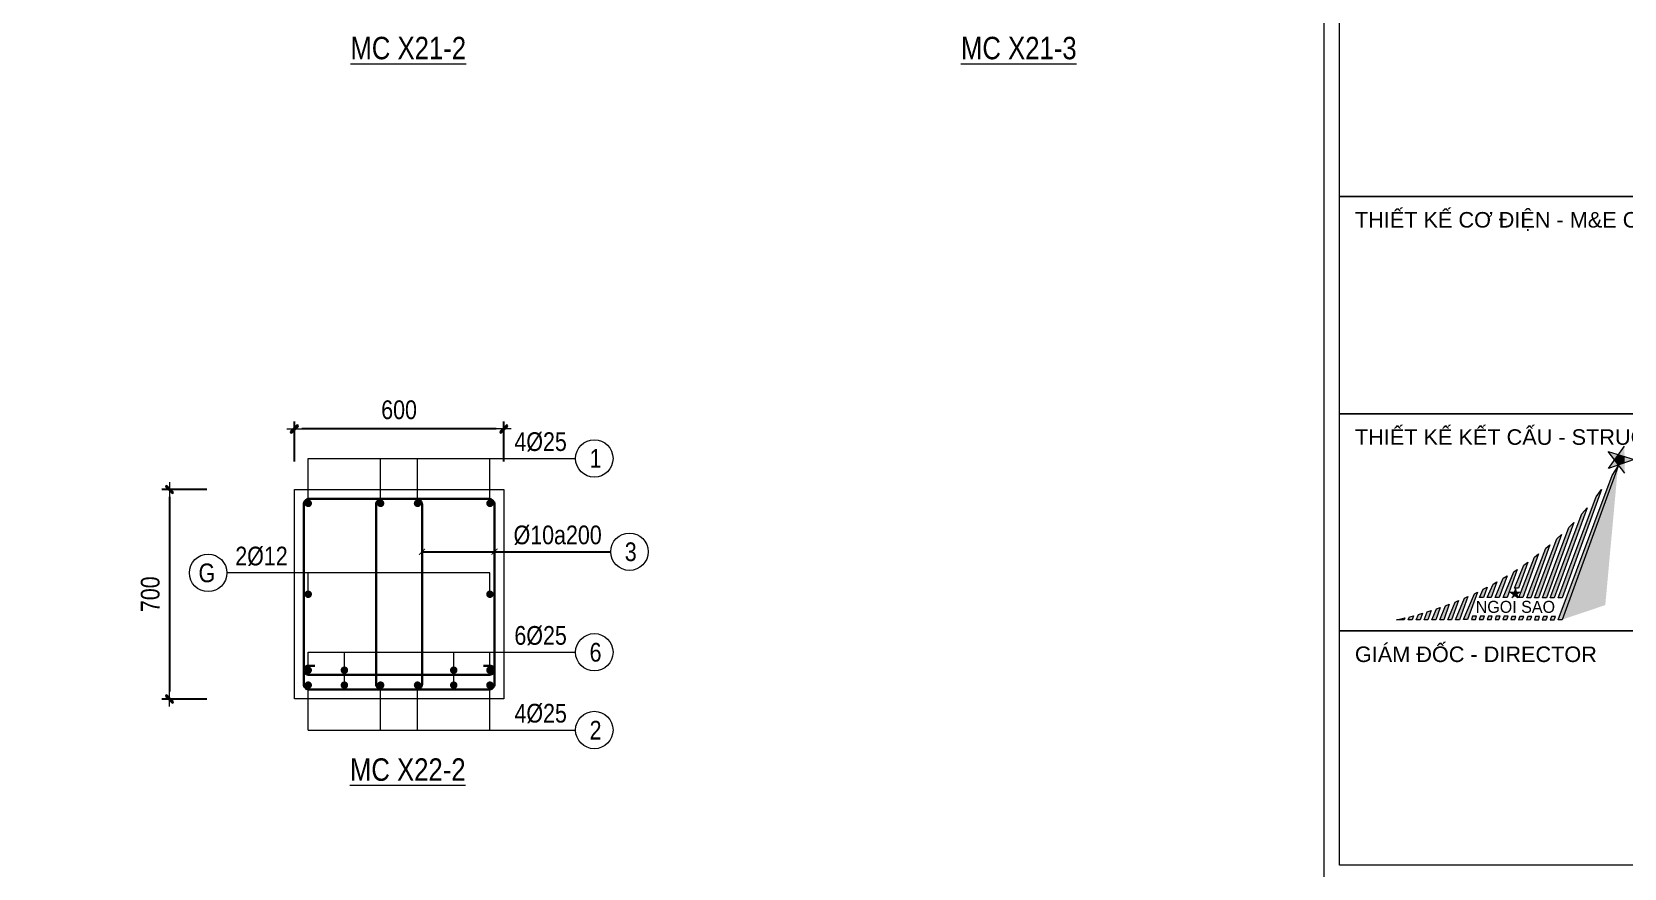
# Model space of a CAD drawing. Header units: millimetres. Extents: x 397144 to 8960116, y 345581 to 674207.
# Drawn here: x 4967145 to 4972467, y 654500 to 657294 of the extents above; entities that cross this region are included whole.
import ezdxf
from ezdxf.enums import TextEntityAlignment as Align
from ezdxf.xclip import XClip

# ---------------------------------------------------------------- set-up
doc = ezdxf.new("R2010")
doc.units = ezdxf.units.MM
doc.header["$XCLIPFRAME"] = 0
doc.header["$PDSIZE"] = -10
doc.linetypes.add('HIDDEN', pattern=[0.375, 0.25, -0.125])
doc.layers.get('0').update_dxf_attribs({"linetype": 'CONTINUOUS'})
doc.layers.get('Defpoints').update_dxf_attribs({"color": 12, "linetype": 'CONTINUOUS'})
for name, color, linetype, lineweight in [('CDAI', 8, 'CONTINUOUS', 30), ('CHG_XX_Khung ten$0$A1 BORDER$0$DGIONG', 4, 'CONTINUOUS', 13), ('CHG_XX_Khung ten$0$A1 BORDER$0$STICK', 1, 'CONTINUOUS', 9), ('CTHEP', 2, 'CONTINUOUS', 50), ('DBAO', 3, 'CONTINUOUS', 20), ('DGIONG', 4, 'CONTINUOUS', 13), ('KTH', 150, 'CONTINUOUS', 5), ('Net khuat', 8, 'HIDDEN', 13), ('STICK', 1, 'CONTINUOUS', 9), ('TEXT', 7, 'CONTINUOUS', 15)]:
    doc.layers.add(name, color=color, linetype=linetype, lineweight=lineweight)
doc.styles.add('CHG_XX_Khung ten$0$A1 BORDER$0$ARIAL', font='arial.ttf')
doc.styles.add('CHG_XX_Khung ten$0$A1 BORDER$0$Star-AvoBold', font='VAVOB_0.TTF')
doc.styles.add('CHG_XX_Khung ten$0$title block pccc$0$ARIAL', font='arial.ttf')
doc.styles.add('Star-HelCon', font='VHELVCN_0.TTF')
doc.styles.add('TTP-HelCon', font='VHELVCN_0.TTF')
doc.styles.add('VNI-HELVE-CONDENSE', font='VHELVCN_0.TTF')
doc.dimstyles.new('kc-25', dxfattribs={"dimtxt": 62.5, "dimasz": 20, "dimexe": 20, "dimexo": 50, "dimgap": 25, "dimtad": 3, "dimdec": 0, "dimzin": 0, "dimdsep": 46, "dimtxsty": 'VNI-HELVE-CONDENSE', "dimblk": 'DIM', "dimcen": 2.5, "dimclrd": 256, "dimclre": 154, "dimclrt": 7, "dimaunit": 1, "dimadec": 0, "dimazin": 0, "dimtfac": 1, "dimtdec": 0, "dimtix": 1, "dimtmove": 0, "dimatfit": 3, "dimldrblk": 'DOT', "dimfxl": 1, "dimtolj": 1, "dimtzin": 0, "dimarcsym": 0})
doc.dimstyles.new('TTP-25', dxfattribs={"dimscale": 25, "dimtxt": 2.5, "dimasz": 1, "dimexe": 1, "dimexo": 1, "dimgap": 0.09, "dimtad": 0, "dimdec": 4, "dimrnd": 5, "dimzin": 9, "dimdsep": 46, "dimtxsty": 'TTP-HelCon', "dimblk": 'Stick1', "dimcen": 0.09, "dimdle": 1.5, "dimclrd": 256, "dimclre": 256, "dimclrt": 7, "dimadec": 0, "dimazin": 0, "dimtfac": 1, "dimtdec": 4, "dimtmove": 0, "dimatfit": 3, "dimldrblk": '_ArchTick1', "dimfxl": 1, "dimtvp": 1, "dimtolj": 1, "dimtzin": 0, "dimarcsym": 0})

# ---------------------------------------------------------------- blocks, each defined once
blk = doc.blocks.new('CHG_XX_Khung ten')
at = {"layer": 'CHG_XX_Khung ten$0$A1 BORDER$0$DGIONG'}
h = blk.add_hatch(color=256, dxfattribs=at)
h.paths.add_polyline_path([(724.94, 283.19), (724.15, 281.97), (717.19, 263.38), (717.7, 263.38)])
h.paths.add_polyline_path([(722.81, 280.17), (722.1, 279.22), (717.21, 266.21), (717.72, 266.21)], flags=17)
h.paths.add_polyline_path([(720.93, 277.8), (720.27, 277.04), (716.19, 266.22), (716.7, 266.22)])
h.paths.add_polyline_path([(719.23, 275.93), (718.6, 275.29), (715.18, 266.22), (715.69, 266.22)])
h.paths.add_polyline_path([(717.65, 274.38), (717.03, 273.81), (714.16, 266.22), (714.67, 266.22)])
h.paths.add_polyline_path([(716.14, 273.03), (715.61, 272.59), (713.15, 266.22), (713.66, 266.22)])
h.paths.add_polyline_path([(714.69, 271.86), (714.17, 271.45), (712.13, 266.23), (712.64, 266.23)])
h.paths.add_polyline_path([(713.29, 270.81), (712.76, 270.43), (711.57, 267.46), (712.07, 267.47)])
h.paths.add_polyline_path([(710.1, 266.23), (710.61, 266.24), (711.93, 269.87), (711.48, 269.56)])
h.paths.add_polyline_path([(710.61, 269.02), (710.13, 268.73), (709.08, 266.24), (709.59, 266.24)])
h.paths.add_polyline_path([(709.31, 268.26), (708.82, 267.97), (708.07, 266.24), (708.58, 266.24)])
h.paths.add_polyline_path([(708.04, 267.56), (707.54, 267.3), (707.05, 266.25), (707.56, 266.25)])
h.paths.add_polyline_path([(716.84, 263.8), (716.33, 263.8), (716.18, 263.38), (716.69, 263.38)])
h.paths.add_polyline_path([(715.67, 263.39), (715.82, 263.8), (715.32, 263.8), (715.16, 263.39)])
h.paths.add_polyline_path([(714.15, 263.39), (714.65, 263.39), (714.8, 263.8), (714.3, 263.8)])
h.paths.add_polyline_path([(713.13, 263.39), (713.64, 263.4), (713.79, 263.81), (713.28, 263.81)])
h.paths.add_polyline_path([(712.77, 263.81), (712.27, 263.81), (712.11, 263.39), (712.62, 263.4)])
h.paths.add_polyline_path([(711.25, 263.81), (711.1, 263.4), (711.61, 263.4), (711.76, 263.81)])
h.paths.add_polyline_path([(710.59, 263.4), (710.74, 263.82), (710.24, 263.82), (710.08, 263.4)])
h.paths.add_polyline_path([(709.73, 263.82), (709.22, 263.82), (709.07, 263.41), (709.57, 263.41)])
h.paths.add_polyline_path([(708.71, 263.82), (708.21, 263.82), (708.05, 263.41), (708.56, 263.41)])
h.paths.add_polyline_path([(707.54, 263.41), (707.69, 263.83), (707.19, 263.83), (707.03, 263.41)])
h.paths.add_polyline_path([(706.68, 263.83), (706.17, 263.83), (706.02, 263.42), (706.53, 263.42)])
h.paths.add_polyline_path([(705, 263.42), (705.51, 263.42), (706.79, 266.93), (706.4, 266.74)])
h.paths.add_polyline_path([(703.97, 263.37), (704.48, 263.37), (705.57, 266.36), (705.14, 266.17)])
h.paths.add_polyline_path([(704.36, 265.84), (703.91, 265.65), (702.96, 263.38), (703.46, 263.38)])
h.paths.add_polyline_path([(703.17, 265.37), (702.69, 265.19), (701.94, 263.38), (702.45, 263.38)])
h.paths.add_polyline_path([(702, 264.94), (701.5, 264.77), (700.92, 263.38), (701.43, 263.38)])
h.paths.add_polyline_path([(700.84, 264.56), (700.33, 264.4), (699.91, 263.39), (700.42, 263.39)])
h.paths.add_polyline_path([(699.7, 264.21), (699.18, 264.06), (698.89, 263.39), (699.4, 263.39)])
h.paths.add_polyline_path([(698.57, 263.9), (698.04, 263.77), (697.87, 263.38), (698.38, 263.39)])
h.paths.add_polyline_path([(697.37, 263.39), (697.45, 263.63), (696.91, 263.51), (696.35, 263.38)])
blk.add_hatch(color=256, dxfattribs=at).paths.add_polyline_path([(724.92, 283.21), (717.68, 263.38), (723.28, 265.27)])
at = {"layer": 'CHG_XX_Khung ten$0$A1 BORDER$0$STICK'}
for points in [[(723.71, 282.88), (725.74, 285.75), (725.8, 282.26), (723.67, 285.06), (727.02, 284.03)], [(725.76, 284.41), (724.96, 284.66), (724.49, 283.98), (724.99, 283.32), (725.77, 283.6)], [(711.25, 266.22), (711.64, 267.39), (712.01, 266.22), (711.02, 266.95), (712.24, 266.93)], [(711.87, 266.67), (711.78, 266.94), (711.49, 266.94), (711.4, 266.67), (711.63, 266.5)]]:
    blk.add_hatch(color=256, dxfattribs=at).paths.add_polyline_path(points)
blk.add_line((687, 577), (687, 17))
at = {"linetype": 'Continuous'}
for points in [[(689, 368.62), (822, 368.62), (822, 317.93), (689, 317.93)], [(689, 317.93), (822, 317.93), (822, 289.93), (689, 289.93)], [(689, 289.93), (822, 289.93), (822, 261.93), (689, 261.93)]]:
    blk.add_lwpolyline(points, close=True, dxfattribs=at)
at = {"color": 9, "linetype": 'Continuous'}
blk.add_lwpolyline([(689, 261.93), (822, 261.93), (822, 231.73), (689, 231.73)], close=True, dxfattribs=at)
at = {"layer": 'CHG_XX_Khung ten$0$A1 BORDER$0$DGIONG'}
for points in [[(724.94, 283.19), (717.7, 263.38), (717.19, 263.38), (724.15, 281.97), (724.94, 283.19)], [(722.81, 280.17), (717.72, 266.21), (717.21, 266.21), (722.1, 279.22), (722.81, 280.17)], [(720.93, 277.8), (716.7, 266.22), (716.19, 266.22), (720.27, 277.04), (720.93, 277.8)], [(719.23, 275.93), (715.69, 266.22), (715.18, 266.22), (718.6, 275.29), (719.23, 275.93)], [(717.65, 274.38), (714.67, 266.22), (714.16, 266.22), (717.03, 273.81), (717.65, 274.38)], [(714.69, 271.86), (712.64, 266.23), (712.13, 266.23), (714.17, 271.45), (714.69, 271.86)], [(716.14, 273.03), (713.66, 266.22), (713.15, 266.22), (715.61, 272.59), (716.14, 273.03)], [(710.61, 269.02), (709.59, 266.24), (709.08, 266.24), (710.13, 268.73), (710.61, 269.02)], [(711.93, 269.87), (710.61, 266.24), (710.1, 266.23), (711.48, 269.56), (711.93, 269.87)], [(713.29, 270.81), (712.07, 267.47), (711.57, 267.46), (712.76, 270.43), (713.29, 270.81)], [(706.79, 266.93), (705.51, 263.42), (705, 263.42), (706.4, 266.74), (706.79, 266.93)], [(708.04, 267.56), (707.56, 266.25), (707.05, 266.25), (707.54, 267.3), (708.04, 267.56)], [(709.31, 268.26), (708.58, 266.24), (708.07, 266.24), (708.82, 267.97), (709.31, 268.26)], [(702, 264.94), (701.43, 263.38), (700.92, 263.38), (701.5, 264.77), (702, 264.94)], [(703.17, 265.37), (702.45, 263.38), (701.94, 263.38), (702.69, 265.19), (703.17, 265.37)], [(704.36, 265.84), (703.46, 263.38), (702.96, 263.38), (703.91, 265.65), (704.36, 265.84)], [(705.57, 266.36), (704.48, 263.37), (703.97, 263.37), (705.14, 266.17), (705.57, 266.36)], [(697.45, 263.63), (697.37, 263.39), (696.35, 263.38), (696.91, 263.51), (697.45, 263.63)], [(698.57, 263.9), (698.38, 263.39), (697.87, 263.38), (698.04, 263.77), (698.57, 263.9)], [(699.7, 264.21), (699.4, 263.39), (698.89, 263.39), (699.18, 264.06), (699.7, 264.21)], [(700.84, 264.56), (700.42, 263.39), (699.91, 263.39), (700.33, 264.4), (700.84, 264.56)]]:
    blk.add_lwpolyline(points, dxfattribs=at)
for points in [[(706.53, 263.42), (706.68, 263.83), (706.17, 263.83), (706.02, 263.42)], [(707.54, 263.41), (707.69, 263.83), (707.19, 263.83), (707.03, 263.41)], [(708.56, 263.41), (708.71, 263.82), (708.21, 263.82), (708.05, 263.41)], [(709.57, 263.41), (709.73, 263.82), (709.22, 263.82), (709.07, 263.41)], [(710.59, 263.4), (710.74, 263.82), (710.24, 263.82), (710.08, 263.4)], [(711.61, 263.4), (711.76, 263.81), (711.25, 263.81), (711.1, 263.4)], [(712.62, 263.4), (712.77, 263.81), (712.27, 263.81), (712.11, 263.39)], [(713.64, 263.4), (713.79, 263.81), (713.28, 263.81), (713.13, 263.39)], [(714.65, 263.39), (714.8, 263.8), (714.3, 263.8), (714.15, 263.39)], [(715.67, 263.39), (715.82, 263.8), (715.32, 263.8), (715.16, 263.39)], [(716.69, 263.38), (716.84, 263.8), (716.33, 263.8), (716.18, 263.38)]]:
    blk.add_lwpolyline(points, close=True, dxfattribs=at)
at = {"layer": 'CHG_XX_Khung ten$0$A1 BORDER$0$STICK'}
for p, q in [((723.71, 282.88), (725.74, 285.75)), ((723.67, 285.06), (727.02, 284.03)), ((725.8, 282.26), (723.67, 285.06)), ((727.02, 284.03), (723.71, 282.88)), ((711.02, 266.95), (712.24, 266.93)), ((712.01, 266.22), (711.02, 266.95)), ((712.24, 266.93), (711.25, 266.22)), ((711.64, 267.39), (712.01, 266.22))]:
    blk.add_line(p, q, dxfattribs=at)
for s, style, p in [('THIẾT KẾ CƠ ĐIỆN - M&E CONSULTANT', 'CHG_XX_Khung ten$0$A1 BORDER$0$ARIAL', (691, 314.93)), ('THIẾT KẾ KẾT CẤU - STRUCTURE CONSULTANT', 'CHG_XX_Khung ten$0$A1 BORDER$0$ARIAL', (691, 286.93)), ('GIÁM ĐỐC - DIRECTOR', 'CHG_XX_Khung ten$0$title block pccc$0$ARIAL', (691, 258.93))]:
    blk.add_text(s, height=2, dxfattribs=dict(style=style)).set_placement(p, align=Align.MIDDLE_LEFT)
at = {"layer": 'CHG_XX_Khung ten$0$A1 BORDER$0$STICK', "style": 'CHG_XX_Khung ten$0$A1 BORDER$0$Star-AvoBold', "width": 1}
blk.add_text('NGOI SAO', height=1.547, dxfattribs=at).set_placement((706.57, 264.27))
blk = doc.blocks.new('Stick1')
at = {"layer": 'STICK'}
h = blk.add_hatch(color=256, dxfattribs=at)
edge = h.paths.add_edge_path()
edge.add_line((0.3, 0.5), (-0.5, -0.3))
edge.add_arc((-0.4, -0.4), 0.141, 135, 315)
edge.add_line((-0.3, -0.5), (0.5, 0.3))
edge.add_arc((0.4, 0.4), 0.141, 315, 495)
blk.add_line((1, 0), (-1, 0), dxfattribs=at)
blk.add_lwpolyline([(0.3, 0.5), (-0.5, -0.3, 1), (-0.3, -0.5), (0.5, 0.3, 1), (0.3, 0.5, 1)], format="xyb", dxfattribs=at)
blk = doc.blocks.new('*D2005')
at = {"layer": 'Defpoints', "color": 0, "transparency": 16777216}
for p in [(5218915.8, 651212.1), (5210565.8, 650867.2), (5218915.8, 650694.2)]:
    blk.add_point(p, dxfattribs=at)
at = {"layer": 'KTH', "lineweight": -2, "transparency": 16777216}
for p, q in [((5218915.8, 651187.1), (5218915.8, 650669.2)), ((5210565.8, 650842.2), (5210565.8, 650669.2)), ((5210590.8, 650694.2), (5218890.8, 650694.2))]:
    blk.add_line(p, q, dxfattribs=at)
at = {"layer": 'KTH', "lineweight": -2, "transparency": 16777216, "xscale": 25, "yscale": 25, "zscale": 25, "rotation": 180}
blk.add_blockref('Stick1', (5210565.8, 650694.2), dxfattribs=at)
at = {"layer": 'KTH', "lineweight": -2, "transparency": 16777216, "xscale": 25, "yscale": 25, "zscale": 25}
blk.add_blockref('Stick1', (5218915.8, 650694.2), dxfattribs=at)
at = {"layer": 'KTH', "color": 7, "transparency": 16777216, "insert": (5214740.8, 650758), "char_height": 62.5, "attachment_point": 5, "style": 'TTP-HelCon'}
blk.add_mtext('\\A1;8350', dxfattribs=at)
blk = doc.blocks.new('_ArchTick1')
at = {"color": 0, "const_width": 3.81}
blk.add_lwpolyline([(-12.7, -12.7), (12.7, 12.7)], dxfattribs=at)
blk = doc.blocks.new('*D2055')
at = {"layer": 'Defpoints', "color": 0, "transparency": 16777216}
for p in [(5185756.3, 642515.2), (5195856.3, 642497.2), (5195856.3, 642317.1)]:
    blk.add_point(p, dxfattribs=at)
at = {"layer": 'KTH', "lineweight": -2, "transparency": 16777216}
for p, q in [((5185756.3, 642490.2), (5185756.3, 642292.1)), ((5195856.3, 642472.2), (5195856.3, 642292.1)), ((5185781.3, 642317.1), (5195831.3, 642317.1))]:
    blk.add_line(p, q, dxfattribs=at)
at = {"layer": 'KTH', "lineweight": -2, "transparency": 16777216, "xscale": 25, "yscale": 25, "zscale": 25, "rotation": 180}
blk.add_blockref('Stick1', (5185756.3, 642317.1), dxfattribs=at)
at = {"layer": 'KTH', "lineweight": -2, "transparency": 16777216, "xscale": 25, "yscale": 25, "zscale": 25}
blk.add_blockref('Stick1', (5195856.3, 642317.1), dxfattribs=at)
at = {"layer": 'KTH', "color": 7, "transparency": 16777216, "insert": (5190806.3, 642380.9), "char_height": 62.5, "attachment_point": 5, "style": 'TTP-HelCon'}
blk.add_mtext('\\A1;10100', dxfattribs=at)
blk = doc.blocks.new('*D1908')
at = {"layer": 'Defpoints', "color": 0, "ltscale": 500, "transparency": 16777216}
for p in [(4968022.6, 655967.4), (4968022.6, 655834.2), (4968722.6, 655834.2)]:
    blk.add_point(p, dxfattribs=at)
at = {"layer": 'KTH', "lineweight": -2, "ltscale": 500, "transparency": 16777216}
for p, q in [((4968022.6, 655859.2), (4968022.6, 655992.4)), ((4968697.6, 655967.4), (4968047.6, 655967.4)), ((4968722.6, 655859.2), (4968722.6, 655992.4))]:
    blk.add_line(p, q, dxfattribs=at)
at = {"layer": 'KTH', "lineweight": -2, "ltscale": 500, "transparency": 16777216, "xscale": 25, "yscale": 25, "zscale": 25, "rotation": 180}
blk.add_blockref('Stick1', (4968022.6, 655967.4), dxfattribs=at)
at = {"layer": 'KTH', "lineweight": -2, "ltscale": 500, "transparency": 16777216, "xscale": 25, "yscale": 25, "zscale": 25}
blk.add_blockref('Stick1', (4968722.6, 655967.4), dxfattribs=at)
at = {"layer": 'KTH', "color": 7, "ltscale": 500, "transparency": 16777216, "insert": (4968372.6, 656031.2), "char_height": 62.5, "attachment_point": 5, "style": 'TTP-HelCon'}
blk.add_mtext('\\A1;600', dxfattribs=at)
blk = doc.blocks.new('*D1909')
at = {"layer": 'Defpoints', "color": 0, "ltscale": 500, "transparency": 16777216}
for p in [(4967754.8, 655765.1), (4967605, 655065.1), (4967754.8, 655065.1)]:
    blk.add_point(p, dxfattribs=at)
at = {"layer": 'KTH', "lineweight": -2, "ltscale": 500, "transparency": 16777216}
for p, q in [((4967729.8, 655765.1), (4967580, 655765.1)), ((4967605, 655740.1), (4967605, 655090.1)), ((4967729.8, 655065.1), (4967580, 655065.1))]:
    blk.add_line(p, q, dxfattribs=at)
at = {"layer": 'KTH', "lineweight": -2, "ltscale": 500, "transparency": 16777216, "xscale": 25, "yscale": 25, "zscale": 25}
for p, rotation in [((4967605, 655765.1), 90), ((4967605, 655065.1), 270)]:
    blk.add_blockref('Stick1', p, dxfattribs=dict(at, rotation=rotation))
at = {"layer": 'KTH', "color": 7, "ltscale": 500, "transparency": 16777216, "insert": (4967541.1, 655415.1), "char_height": 62.5, "attachment_point": 5, "rotation": 90, "style": 'TTP-HelCon'}
blk.add_mtext('\\A1;700', dxfattribs=at)
blk = doc.blocks.new('DIM')
h = blk.add_hatch(color=1)
h.paths.add_polyline_path([(0.49, 0.29, 1), (0.29, 0.49), (-0.19, 0), (0.19, 0)])
h.paths.add_polyline_path([(0.19, 0), (-0.19, 0), (-0.49, -0.29, 1), (-0.29, -0.49)])
at = {"color": 9}
for p, q in [((-0.19, 0), (-1.5, 0)), ((0.19, 0), (1.5, 0))]:
    blk.add_line(p, q, dxfattribs=at)
at = {"color": 1}
for p, q in [((-0.49, -0.29), (0.29, 0.49)), ((-0.29, -0.49), (0.49, 0.29)), ((-0.19, 0), (0.19, 0))]:
    blk.add_line(p, q, dxfattribs=at)
blk.add_arc((-0.39, -0.39), 0.138, 135, 315, dxfattribs=at)
blk = doc.blocks.new('AX-21')
at = {"layer": 'KTH'}
dim = blk.add_linear_dim(base=(5218915.7839575298, 650694.1759919081), p1=(5210565.8127147164, 650867.209755776), p2=(5218915.7839575298, 651212.0639547813), dimstyle='TTP-25', override={"dimtmove": 1}, dxfattribs=at)
dim.commit()
dim.dimension.update_dxf_attribs({"geometry": '*D2005', "text_midpoint": (5214740.7983361231, 650758.0093252414)})
blk = doc.blocks.new('AX-23')
at = {"layer": 'CTHEP'}
blk.add_line((5186125.0662, 643187.27665), (5195707.12782, 643187.22852), dxfattribs=at)
blk.add_lwpolyline([(5163595.52747, 643250.68189), (5163595.52747, 642974.29181), (5170027.41841, 642974.27066), (5170607.28015, 642874.26875), (5179208.43687, 642874.24047), (5179782.48238, 642974.23858), (5186008.5266, 642974.2181), (5186608.43827, 642874.21613), (5195208.43895, 642874.18785), (5195804.61955, 642974.18589), (5202007.80519, 642974.16549), (5202608.43826, 642874.16351), (5210608.44019, 642874.13721), (5210608.44019, 643335.29438)], dxfattribs=at)
at = {"layer": 'DBAO'}
blk.add_lwpolyline([(5186608.43827, 642515.16658), (5186608.43827, 642835.16658), (5195208.43895, 642835.08487), (5195208.43895, 642515.08487)], dxfattribs=at)
at = {"layer": 'Net khuat', "ltscale": 200}
blk.add_lwpolyline([(5163507.28851, 642935.29177), (5163507.28851, 642935.29177), (5163807.28851, 642935.29177), (5163807.28851, 643305.29177), (5210408.4402, 643305.13721), (5210408.4402, 642935.13721), (5210408.4402, 642935.13721), (5210708.4402, 642935.13721)], dxfattribs=at)
at = {"layer": 'KTH'}
dim = blk.add_linear_dim(base=(5195856.34312, 642317.10317), p1=(5185756.34312, 642515.16658), p2=(5195856.34312, 642497.23286), angle=180, dimstyle='TTP-25', override={"dimtmove": 1}, dxfattribs=at)
dim.commit()
dim.dimension.update_dxf_attribs({"geometry": '*D2055', "text_midpoint": (5190806.34312, 642380.9365)})

msp = doc.modelspace()

# ---------------------------------------------------------------- block references
at = {"layer": 'CDAI'}
ref = msp.add_blockref('AX-23', (-218944.67802, 13850.22571), dxfattribs=at)
XClip(ref).set_block_clipping_path([(5195043.9362713974, 641850.9331144057), (5210936.8226055531, 644184.841803416)])
at = {"layer": 'KTH', "ltscale": 0.8, "xscale": 25.92478421702978, "yscale": 25.92478421702978, "zscale": 25.92478421702978}
msp.add_blockref('CHG_XX_Khung ten', (4953653.34321, 648501.85593), dxfattribs=at)

# ---------------------------------------------------------------- next in the draw order: linework, layer by layer
at = {"layer": 'CDAI'}
for points in [[(4968072.60018, 655733.89095), (4968672.60018, 655733.89095, -0.4142135624), (4968691.35018, 655715.14095), (4968691.35018, 655115.14095, -0.4142135624), (4968672.60018, 655096.39095), (4968072.60018, 655096.39095, -0.4142135624), (4968053.85018, 655115.14095), (4968053.85018, 655715.14095, -0.4142135624)], [(4968314.60018, 655733.89095), (4968430.60018, 655733.89095, -0.4142135624), (4968449.35018, 655715.14095), (4968449.35018, 655115.14095, -0.4142135624), (4968430.60018, 655096.39095), (4968314.60018, 655096.39095, -0.4142135624), (4968295.85018, 655115.14095), (4968295.85018, 655715.14095, -0.4142135624)]]:
    msp.add_lwpolyline(points, format="xyb", close=True, dxfattribs=at)
msp.add_lwpolyline([(4968090.77017, 655176.39095), (4968068.85018, 655176.39095, 0.4142135624), (4968053.85018, 655161.39095), (4968053.85018, 655161.39095, 0.4142135624), (4968068.85018, 655146.39095), (4968676.35018, 655146.39095, 0.4142135624), (4968691.35018, 655161.39095), (4968691.35018, 655161.39095, 0.4142135624), (4968676.35018, 655176.39095), (4968654.43019, 655176.39095)], format="xyb", dxfattribs=at)
at = {"layer": 'CTHEP', "const_width": 12.5}
for points in [[(4968062.60018, 655718.89095, 1), (4968075.10018, 655718.89095, 1)], [(4968304.60018, 655718.89095, 1), (4968317.10018, 655718.89095, 1)], [(4968440.60018, 655718.89095, -1), (4968428.10018, 655718.89095, -1)], [(4968670.10018, 655718.89095, 1), (4968682.60018, 655718.89095, 1)], [(4968075.10018, 655415.14095, -1), (4968062.60018, 655415.14095, -1)], [(4968670.10018, 655415.14095, 1), (4968682.60018, 655415.14095, 1)], [(4968062.60018, 655161.39095, 1), (4968075.10018, 655161.39095, 1)], [(4968183.60018, 655161.39095, 1), (4968196.10018, 655161.39095, 1)], [(4968549.10018, 655161.39095, 1), (4968561.60018, 655161.39095, 1)], [(4968670.10018, 655161.39095, 1), (4968682.60018, 655161.39095, 1)], [(4968062.60018, 655111.39095, 1), (4968075.10018, 655111.39095, 1)], [(4968183.60018, 655111.39095, 1), (4968196.10018, 655111.39095, 1)], [(4968304.60018, 655111.39095, 1), (4968317.10018, 655111.39095, 1)], [(4968428.10018, 655111.39095, 1), (4968440.60018, 655111.39095, 1)], [(4968549.10018, 655111.39095, 1), (4968561.60018, 655111.39095, 1)], [(4968670.10018, 655111.39095, 1), (4968682.60018, 655111.39095, 1)]]:
    msp.add_lwpolyline(points, format="xyb", close=True, dxfattribs=at)
at = {"layer": 'DBAO', "flags": 128}
for points in [[(4968022.60018, 655765.14095), (4968722.60018, 655765.14095)], [(4968722.60018, 655765.14095), (4968722.60018, 655065.14095), (4968022.60018, 655065.14095), (4968022.60018, 655765.14095)]]:
    msp.add_lwpolyline(points, dxfattribs=at)
at = {"layer": 'DGIONG'}
for p, q in [((4968068.85018, 655718.89095), (4968068.85018, 655868.89095)), ((4968068.85018, 655868.89095), (4968962.60018, 655868.89095)), ((4968310.85018, 655718.89095), (4968310.85018, 655868.89095)), ((4968434.35018, 655718.89095), (4968434.35018, 655868.89095)), ((4968676.35018, 655718.89095), (4968676.35018, 655868.89095)), ((4968676.35018, 655486.52274), (4967796.80266, 655486.52274)), ((4968068.85018, 655415.14095), (4968068.85018, 655486.52274)), ((4968676.35018, 655415.14095), (4968676.35018, 655486.52274)), ((4968068.85018, 655221.32187), (4968962.60018, 655221.32187)), ((4968068.85018, 655155.14095), (4968068.85018, 655221.32187)), ((4968189.85018, 655111.39095), (4968189.85018, 655221.32187)), ((4968555.35018, 655111.39095), (4968555.35018, 655221.32187)), ((4968676.35018, 655155.14095), (4968676.35018, 655221.32187)), ((4968068.85018, 654961.39095), (4968068.85018, 655111.39095)), ((4968310.85018, 654961.39095), (4968310.85018, 655111.39095)), ((4968434.35018, 654961.39095), (4968434.35018, 655111.39095)), ((4968676.35018, 654961.39095), (4968676.35018, 655111.39095)), ((4968068.85018, 654961.39095), (4968962.60018, 654961.39095))]:
    msp.add_line(p, q, dxfattribs=at)
for centre in [(4969025.10018, 655868.89095), (4969142.68809, 655557.15855), (4967734.30266, 655486.52274), (4969025.10018, 655221.32187), (4969025.10018, 654961.39095)]:
    msp.add_circle(centre, 62.5, dxfattribs=at)

# ---------------------------------------------------------------- next in the draw order: block references
at = {"layer": 'CDAI'}
ref = msp.add_blockref('AX-21', (-246036.68333, 6263.861), dxfattribs=at)
XClip(ref).set_block_clipping_path([(5200130.747873161, 650282.8954377437), (5210865.8569382727, 652561.8239579281)])

# ---------------------------------------------------------------- next in the draw order: texts
at = {"layer": 'TEXT', "style": 'TTP-HelCon'}
for s, p in [('%%UMC X21-2', (4968403.25455, 657202.76896)), ('%%UMC X21-3', (4970443.93517, 657202.76896)), ('%%UMC X22-2', (4968401.66387, 654791.84742))]:
    msp.add_text(s, height=75, dxfattribs=at).set_placement(p, align=Align.CENTER)
for s, p in [('4Þ25', (4968758.05851, 655893.89095)), ('Þ10a200', (4968755.28439, 655582.15855)), ('2Þ12', (4967825.09433, 655511.52274)), ('6Þ25', (4968758.05851, 655246.32187)), ('4Þ25', (4968758.32385, 654986.39095))]:
    msp.add_text(s, height=62.5, dxfattribs=at).set_placement(p)
at = {"layer": 'TEXT', "style": 'Star-HelCon'}
for s, p in [('1', (4969029.26685, 655868.89095)), ('3', (4969146.85475, 655557.15855)), ('G', (4967730.136, 655486.52274)), ('6', (4969029.26685, 655221.32187)), ('2', (4969029.26685, 654961.39095))]:
    msp.add_text(s, height=62.5, dxfattribs=at).set_placement(p, align=Align.MIDDLE)

# ---------------------------------------------------------------- next in the draw order: dimensions: what is measured, and where the dimension line sits
at = {"layer": 'KTH', "ltscale": 500}
dim = msp.add_linear_dim(base=(4968022.60018, 655967.39095), p1=(4968722.60018, 655834.1529), p2=(4968022.60018, 655834.1529), text='600', dimstyle='TTP-25', override={"dimtxsty": 'TTP-HelCon'}, dxfattribs=at)
dim.commit()
dim.dimension.update_dxf_attribs({"geometry": '*D1908', "text_midpoint": (4968372.60018, 656031.22429)})
dim = msp.add_linear_dim(base=(4967604.97995, 655065.14095), p1=(4967754.81276, 655765.14095), p2=(4967754.81276, 655065.14095), angle=90, dimstyle='TTP-25', override={"dimtxsty": 'TTP-HelCon'}, dxfattribs=at)
dim.commit()
dim.dimension.update_dxf_attribs({"geometry": '*D1909', "text_midpoint": (4967541.14661, 655415.14095)})

# ---------------------------------------------------------------- next in the draw order: leaders
at = {"layer": 'DGIONG'}
for points in [[(4968449.35018, 655557.15855), (4968909.5622, 655557.15855)], [(4968691.35018, 655557.15855), (4969080.18809, 655557.15855)]]:
    msp.add_leader(points, dimstyle='kc-25', override={"dimtad": 0, "dimldrblk": 'ArchTick', "dimfxl": 100, "dimarcsym": 1}, dxfattribs=at)

doc.saveas('drawing.dxf')
